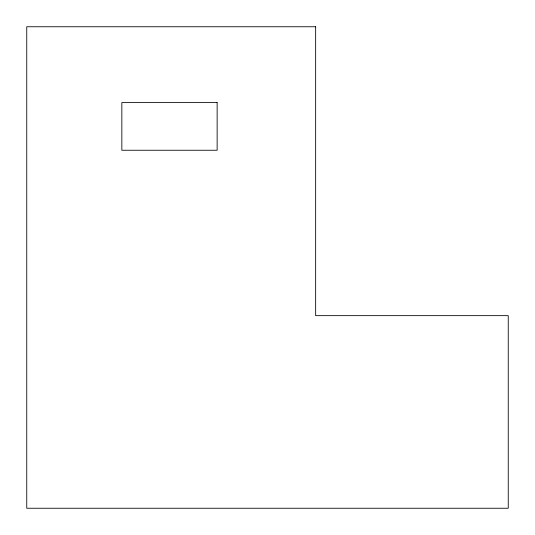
<?xml version="1.0" encoding="UTF-8"?>
<svg xmlns="http://www.w3.org/2000/svg" width="535" height="535" viewBox="0 0 535 535"><rect width="100%" height="100%" fill="white"/><g stroke="black" fill="none" stroke-linecap="round" stroke-linejoin="round"><path stroke-width="0.8" d="M315.65 26.75L26.75 26.75L26.75 508.25L508.25 508.25L508.25 315.65L315.65 315.65L315.65 26.75M217.136 102.586L121.846 102.586L121.846 150.248L217.136 150.248L217.136 102.586"/></g></svg>
